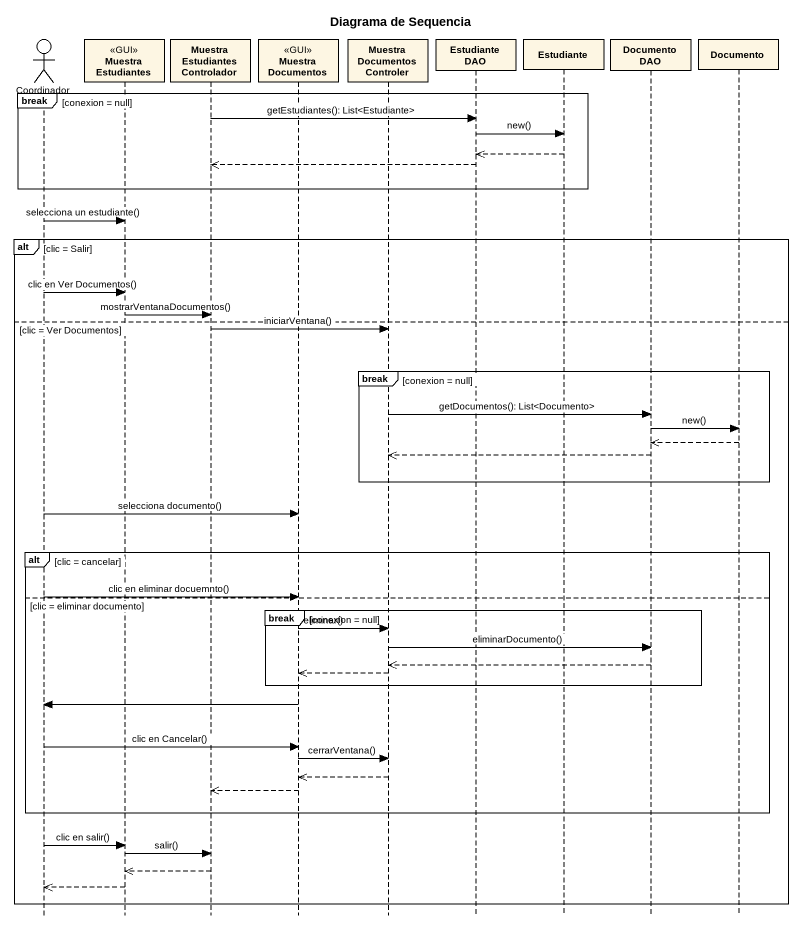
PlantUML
@startuml
title Diagrama de Sequencia
hide footbox
actor Coordinador
participant "Muestra Estudiantes" as Muestra_Estudiantes <<GUI>>
participant "Muestra Estudiantes Controlador" as Muestra_Estudiantes_2
participant "Muestra Documentos" as Muestra_Documentos <<GUI>>
participant "Muestra Documentos Controler" as Muestra_Documentos_Controler
participant "Estudiante DAO" as Estudiante_DAO
participant Estudiante
participant "Documento DAO" as Documento_DAO
participant Documento

break conexion = null
  Muestra_Estudiantes_2 -> Estudiante_DAO : getEstudiantes(): List<Estudiante>
  Estudiante_DAO -> Estudiante : new()
  Estudiante -->> Estudiante_DAO
  Estudiante_DAO -->> Muestra_Estudiantes_2
end
Coordinador -> Muestra_Estudiantes : selecciona un estudiante()
alt clic = Salir
  Coordinador -> Muestra_Estudiantes : clic en Ver Documentos()
  Muestra_Estudiantes -> Muestra_Estudiantes_2 : mostrarVentanaDocumentos()
else clic = Ver Documentos
  Muestra_Estudiantes_2 -> Muestra_Documentos_Controler : iniciarVentana()
  break conexion = null
    Muestra_Documentos_Controler -> Documento_DAO : getDocumentos(): List<Documento>
    Documento_DAO -> Documento : new()
    Documento -->> Documento_DAO
    Documento_DAO -->> Muestra_Documentos_Controler
  end
  Coordinador -> Muestra_Documentos : selecciona documento()
  alt clic = cancelar
    Coordinador -> Muestra_Documentos : clic en eliminar docuemnto()
  else clic = eliminar documento
    break conexion = null
      Muestra_Documentos -> Muestra_Documentos_Controler : eliminar()
      Muestra_Documentos_Controler -> Documento_DAO : eliminarDocumento()
      Documento_DAO -->> Muestra_Documentos_Controler
      Muestra_Documentos_Controler -->> Muestra_Documentos
    end
    Muestra_Documentos -> Coordinador
    Coordinador -> Muestra_Documentos : clic en Cancelar()
    Muestra_Documentos -> Muestra_Documentos_Controler : cerrarVentana()
    Muestra_Documentos_Controler -->> Muestra_Documentos
    Muestra_Documentos -->> Muestra_Estudiantes_2
  end
  Coordinador -> Muestra_Estudiantes : clic en salir()
  Muestra_Estudiantes -> Muestra_Estudiantes_2 : salir()
  Muestra_Estudiantes_2 -->> Muestra_Estudiantes
  Muestra_Estudiantes -->> Coordinador
end
@enduml
